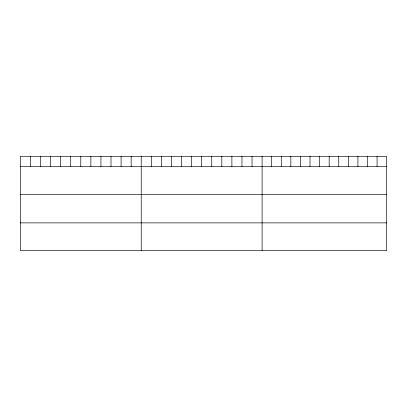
<?xml version="1.0" encoding="UTF-8"?>
<svg xmlns="http://www.w3.org/2000/svg" width="407" height="407" viewBox="0 0 407 407"><rect width="100%" height="100%" fill="white"/><g stroke="black" fill="none" stroke-linecap="round" stroke-linejoin="round"><path stroke-width="0.61" d="M386.65 166.616L386.65 250.59L20.35 250.59L20.35 156.41L386.65 156.41L386.65 166.616L20.35 166.616M20.35 194.327L386.65 194.327M20.35 222.878L386.65 222.878M377.07 156.41L377.07 166.616M367.49 156.41L367.49 166.616M357.911 156.41L357.911 166.616M348.331 156.41L348.331 166.616M338.751 156.41L338.751 166.616M329.171 156.41L329.171 166.616M319.587 156.41L319.587 166.616M310.007 156.41L310.007 166.616M300.427 156.41L300.427 166.616M290.847 156.41L290.847 166.616M281.268 156.41L281.268 166.616M271.688 156.41L271.688 166.616M262.108 156.41L262.108 250.59M252.035 156.41L252.035 166.616M241.962 156.41L241.962 166.616M231.888 156.41L231.888 166.616M221.815 156.41L221.815 166.616M211.742 156.41L211.742 166.616M201.668 156.41L201.668 166.616M191.595 156.41L191.595 166.616M181.522 156.41L181.522 166.616M171.449 156.41L171.449 166.616M161.376 156.41L161.376 166.616M151.302 156.41L151.302 166.616M141.229 156.41L141.229 250.59M131.156 156.41L131.156 166.616M121.083 156.41L121.083 166.616M111.009 156.41L111.009 166.616M100.936 156.41L100.936 166.616M90.863 156.41L90.863 166.616M80.79 156.41L80.79 166.616M70.716 156.41L70.716 166.616M60.643 156.41L60.643 166.616M50.57 156.41L50.57 166.616M40.496 156.41L40.496 166.616M30.423 156.41L30.423 166.616"/></g></svg>
